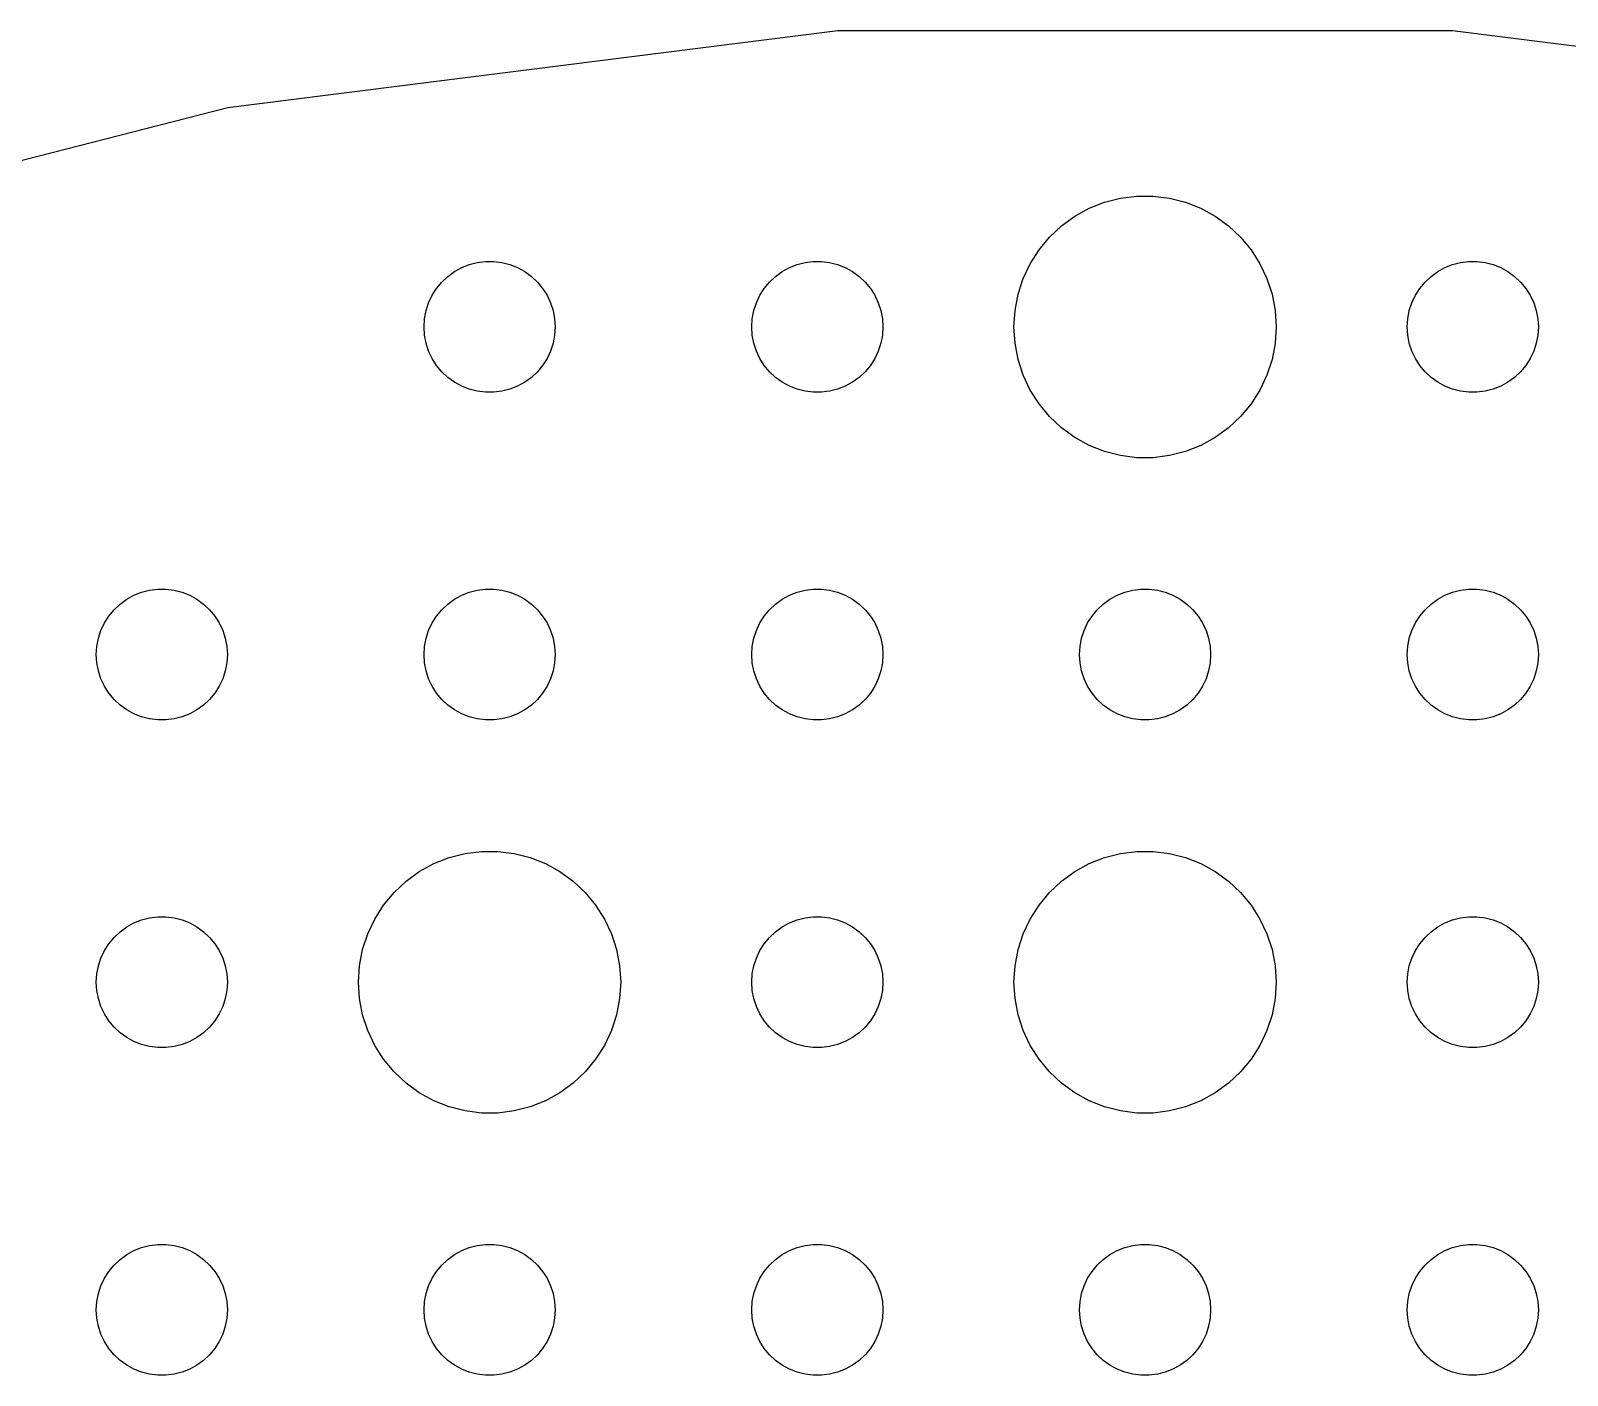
# Model space of a CAD drawing. Header units: metres. Extents: x -112 to 112, y -112 to 112.
# Drawn here: x -25.5 to 9.66, y 81 to 111.78 of the extents above; entities that cross this region are included whole.
import ezdxf

# ---------------------------------------------------------------- set-up
doc = ezdxf.new("R2010")
doc.units = ezdxf.units.M

msp = doc.modelspace()

# ---------------------------------------------------------------- linework, layer by layer
for p, q in [((-7.03253, 111.779), (-20.9867, 110.016)), ((7.03253, 111.779), (-7.03253, 111.779)), ((20.9867, 110.016), (7.03253, 111.779)), ((-20.9867, 110.016), (-34.6099, 106.518)), ((-0.92705, 107.853), (-0.56213, 107.947)), ((-0.56213, 107.947), (-0.18837, 107.994)), ((-0.18837, 107.994), (0.18837, 107.994)), ((0.18837, 107.994), (0.56213, 107.947)), ((0.56213, 107.947), (0.92705, 107.853)), ((-1.60747, 107.533), (-1.27733, 107.714)), ((-1.27733, 107.714), (-0.92705, 107.853)), ((0.92705, 107.853), (1.27733, 107.714)), ((1.27733, 107.714), (1.60747, 107.533)), ((-2.1869, 107.054), (-1.91226, 107.312)), ((-1.91226, 107.312), (-1.60747, 107.533)), ((1.60747, 107.533), (1.91226, 107.312)), ((1.91226, 107.312), (2.1869, 107.054)), ((-2.42705, 106.763), (-2.1869, 107.054)), ((2.1869, 107.054), (2.42705, 106.763)), ((-2.62891, 106.445), (-2.42705, 106.763)), ((2.42705, 106.763), (2.62891, 106.445)), ((-15.9561, 106.156), (-15.8037, 106.266)), ((-15.8037, 106.266), (-15.6387, 106.357)), ((-15.6387, 106.357), (-15.4635, 106.427)), ((-15.4635, 106.427), (-15.2811, 106.473)), ((-15.2811, 106.473), (-15.0942, 106.497)), ((-15.0942, 106.497), (-14.9058, 106.497)), ((-14.9058, 106.497), (-14.7189, 106.473)), ((-14.7189, 106.473), (-14.5365, 106.427)), ((-14.5365, 106.427), (-14.3613, 106.357)), ((-14.3613, 106.357), (-14.1963, 106.266)), ((-14.1963, 106.266), (-14.0439, 106.156)), ((-8.45613, 106.156), (-8.30373, 106.266)), ((-8.30373, 106.266), (-8.13866, 106.357)), ((-8.13866, 106.357), (-7.96352, 106.427)), ((-7.96352, 106.427), (-7.78107, 106.473)), ((-7.78107, 106.473), (-7.59418, 106.497)), ((-7.59418, 106.497), (-7.40581, 106.497)), ((-7.40581, 106.497), (-7.21892, 106.473)), ((-7.21892, 106.473), (-7.03647, 106.427)), ((-7.03647, 106.427), (-6.86133, 106.357)), ((-6.86133, 106.357), (-6.69626, 106.266)), ((-6.69626, 106.266), (-6.54385, 106.156)), ((-2.78932, 106.104), (-2.62891, 106.445)), ((2.62891, 106.445), (2.78932, 106.104)), ((6.54385, 106.156), (6.69626, 106.266)), ((6.69626, 106.266), (6.86133, 106.357)), ((6.86133, 106.357), (7.03647, 106.427)), ((7.03647, 106.427), (7.21892, 106.473)), ((7.21892, 106.473), (7.40581, 106.497)), ((7.40581, 106.497), (7.59418, 106.497)), ((7.59418, 106.497), (7.78107, 106.473)), ((7.78107, 106.473), (7.96352, 106.427)), ((7.96352, 106.427), (8.13866, 106.357)), ((8.13866, 106.357), (8.30373, 106.266)), ((8.30373, 106.266), (8.45613, 106.156)), ((-16.3145, 105.723), (-16.2135, 105.882)), ((-16.2135, 105.882), (-16.0934, 106.027)), ((-16.0934, 106.027), (-15.9561, 106.156)), ((-14.0439, 106.156), (-13.9065, 106.027)), ((-13.9065, 106.027), (-13.7865, 105.882)), ((-13.7865, 105.882), (-13.6855, 105.723)), ((-8.81445, 105.723), (-8.71352, 105.882)), ((-8.71352, 105.882), (-8.59344, 106.027)), ((-8.59344, 106.027), (-8.45613, 106.156)), ((-6.54385, 106.156), (-6.40654, 106.027)), ((-6.40654, 106.027), (-6.28647, 105.882)), ((-6.28647, 105.882), (-6.18553, 105.723)), ((-2.90575, 105.746), (-2.78932, 106.104)), ((2.78932, 106.104), (2.90575, 105.746)), ((6.18553, 105.723), (6.28647, 105.882)), ((6.28647, 105.882), (6.40654, 106.027)), ((6.40654, 106.027), (6.54385, 106.156)), ((8.45613, 106.156), (8.59344, 106.027)), ((8.59344, 106.027), (8.71352, 105.882)), ((8.71352, 105.882), (8.81445, 105.723)), ((-16.4529, 105.373), (-16.3947, 105.552)), ((-16.3947, 105.552), (-16.3145, 105.723)), ((-13.6855, 105.723), (-13.6053, 105.552)), ((-13.6053, 105.552), (-13.5471, 105.373)), ((-8.95287, 105.373), (-8.89465, 105.552)), ((-8.89465, 105.552), (-8.81445, 105.723)), ((-6.18553, 105.723), (-6.10533, 105.552)), ((-6.10533, 105.552), (-6.04712, 105.373)), ((-2.97633, 105.376), (-2.90575, 105.746)), ((2.90575, 105.746), (2.97633, 105.376)), ((6.04712, 105.373), (6.10533, 105.552)), ((6.10533, 105.552), (6.18553, 105.723)), ((8.81445, 105.723), (8.89465, 105.552)), ((8.89465, 105.552), (8.95287, 105.373)), ((-16.5, 105), (-16.4882, 105.188)), ((-16.4882, 105.188), (-16.4529, 105.373)), ((-13.5471, 105.373), (-13.5118, 105.188)), ((-13.5118, 105.188), (-13.5, 105)), ((-9, 105), (-8.98816, 105.188)), ((-8.98816, 105.188), (-8.95287, 105.373)), ((-6.04712, 105.373), (-6.01183, 105.188)), ((-6.01183, 105.188), (-6, 105)), ((-3, 105), (-2.97633, 105.376)), ((2.97633, 105.376), (3, 105)), ((6, 105), (6.01183, 105.188)), ((6.01183, 105.188), (6.04712, 105.373)), ((8.95287, 105.373), (8.98816, 105.188)), ((8.98816, 105.188), (9, 105)), ((-16.4882, 104.812), (-16.5, 105)), ((-16.4529, 104.627), (-16.4882, 104.812)), ((-13.5118, 104.812), (-13.5471, 104.627)), ((-13.5, 105), (-13.5118, 104.812)), ((-8.98816, 104.812), (-9, 105)), ((-8.95287, 104.627), (-8.98816, 104.812)), ((-6.01183, 104.812), (-6.04712, 104.627)), ((-6, 105), (-6.01183, 104.812)), ((-2.97633, 104.624), (-3, 105)), ((3, 105), (2.97633, 104.624)), ((6.01183, 104.812), (6, 105)), ((6.04712, 104.627), (6.01183, 104.812)), ((8.98816, 104.812), (8.95287, 104.627)), ((9, 105), (8.98816, 104.812)), ((-16.3947, 104.448), (-16.4529, 104.627)), ((-16.3145, 104.277), (-16.3947, 104.448)), ((-13.6053, 104.448), (-13.6855, 104.277)), ((-13.5471, 104.627), (-13.6053, 104.448)), ((-8.89465, 104.448), (-8.95287, 104.627)), ((-8.81445, 104.277), (-8.89465, 104.448)), ((-6.10533, 104.448), (-6.18553, 104.277)), ((-6.04712, 104.627), (-6.10533, 104.448)), ((-2.90575, 104.254), (-2.97633, 104.624)), ((2.97633, 104.624), (2.90575, 104.254)), ((6.10533, 104.448), (6.04712, 104.627)), ((6.18553, 104.277), (6.10533, 104.448)), ((8.89465, 104.448), (8.81445, 104.277)), ((8.95287, 104.627), (8.89465, 104.448)), ((-16.2135, 104.118), (-16.3145, 104.277)), ((-16.0934, 103.973), (-16.2135, 104.118)), ((-13.7865, 104.118), (-13.9065, 103.973)), ((-13.6855, 104.277), (-13.7865, 104.118)), ((-8.71352, 104.118), (-8.81445, 104.277)), ((-8.59344, 103.973), (-8.71352, 104.118)), ((-6.28647, 104.118), (-6.40654, 103.973)), ((-6.18553, 104.277), (-6.28647, 104.118)), ((-2.78932, 103.896), (-2.90575, 104.254)), ((2.90575, 104.254), (2.78932, 103.896)), ((6.28647, 104.118), (6.18553, 104.277)), ((6.40654, 103.973), (6.28647, 104.118)), ((8.71352, 104.118), (8.59344, 103.973)), ((8.81445, 104.277), (8.71352, 104.118)), ((-15.9561, 103.844), (-16.0934, 103.973)), ((-15.8037, 103.734), (-15.9561, 103.844)), ((-15.6387, 103.643), (-15.8037, 103.734)), ((-14.1963, 103.734), (-14.3613, 103.643)), ((-14.0439, 103.844), (-14.1963, 103.734)), ((-13.9065, 103.973), (-14.0439, 103.844)), ((-8.45613, 103.844), (-8.59344, 103.973)), ((-8.30373, 103.734), (-8.45613, 103.844)), ((-8.13866, 103.643), (-8.30373, 103.734)), ((-6.69626, 103.734), (-6.86133, 103.643)), ((-6.54385, 103.844), (-6.69626, 103.734)), ((-6.40654, 103.973), (-6.54385, 103.844)), ((-2.62891, 103.555), (-2.78932, 103.896)), ((2.78932, 103.896), (2.62891, 103.555)), ((6.54385, 103.844), (6.40654, 103.973)), ((6.69626, 103.734), (6.54385, 103.844)), ((6.86133, 103.643), (6.69626, 103.734)), ((8.30373, 103.734), (8.13866, 103.643)), ((8.45613, 103.844), (8.30373, 103.734)), ((8.59344, 103.973), (8.45613, 103.844)), ((-15.4635, 103.573), (-15.6387, 103.643)), ((-15.2811, 103.527), (-15.4635, 103.573)), ((-15.0942, 103.503), (-15.2811, 103.527)), ((-14.9058, 103.503), (-15.0942, 103.503)), ((-14.7189, 103.527), (-14.9058, 103.503)), ((-14.5365, 103.573), (-14.7189, 103.527)), ((-14.3613, 103.643), (-14.5365, 103.573)), ((-7.96352, 103.573), (-8.13866, 103.643)), ((-7.78107, 103.527), (-7.96352, 103.573)), ((-7.59418, 103.503), (-7.78107, 103.527)), ((-7.40581, 103.503), (-7.59418, 103.503)), ((-7.21892, 103.527), (-7.40581, 103.503)), ((-7.03647, 103.573), (-7.21892, 103.527)), ((-6.86133, 103.643), (-7.03647, 103.573)), ((-2.42705, 103.237), (-2.62891, 103.555)), ((2.62891, 103.555), (2.42705, 103.237)), ((7.03647, 103.573), (6.86133, 103.643)), ((7.21892, 103.527), (7.03647, 103.573)), ((7.40581, 103.503), (7.21892, 103.527)), ((7.59418, 103.503), (7.40581, 103.503)), ((7.78107, 103.527), (7.59418, 103.503)), ((7.96352, 103.573), (7.78107, 103.527)), ((8.13866, 103.643), (7.96352, 103.573)), ((-2.1869, 102.946), (-2.42705, 103.237)), ((2.42705, 103.237), (2.1869, 102.946)), ((-1.91226, 102.688), (-2.1869, 102.946)), ((-1.60747, 102.467), (-1.91226, 102.688)), ((1.91226, 102.688), (1.60747, 102.467)), ((2.1869, 102.946), (1.91226, 102.688)), ((-1.27733, 102.286), (-1.60747, 102.467)), ((1.60747, 102.467), (1.27733, 102.286)), ((-0.92705, 102.147), (-1.27733, 102.286)), ((-0.56213, 102.053), (-0.92705, 102.147)), ((-0.18837, 102.006), (-0.56213, 102.053)), ((0.18837, 102.006), (-0.18837, 102.006)), ((0.56213, 102.053), (0.18837, 102.006)), ((0.92705, 102.147), (0.56213, 102.053)), ((1.27733, 102.286), (0.92705, 102.147)), ((-23.3037, 98.7665), (-23.1387, 98.8572)), ((-23.1387, 98.8572), (-22.9635, 98.9266)), ((-22.9635, 98.9266), (-22.7811, 98.9734)), ((-22.7811, 98.9734), (-22.5942, 98.997)), ((-22.5942, 98.997), (-22.4058, 98.997)), ((-22.4058, 98.997), (-22.2189, 98.9734)), ((-22.2189, 98.9734), (-22.0365, 98.9266)), ((-22.0365, 98.9266), (-21.8613, 98.8572)), ((-21.8613, 98.8572), (-21.6963, 98.7665)), ((-15.8037, 98.7665), (-15.6387, 98.8572)), ((-15.6387, 98.8572), (-15.4635, 98.9266)), ((-15.4635, 98.9266), (-15.2811, 98.9734)), ((-15.2811, 98.9734), (-15.0942, 98.997)), ((-15.0942, 98.997), (-14.9058, 98.997)), ((-14.9058, 98.997), (-14.7189, 98.9734)), ((-14.7189, 98.9734), (-14.5365, 98.9266)), ((-14.5365, 98.9266), (-14.3613, 98.8572)), ((-14.3613, 98.8572), (-14.1963, 98.7665)), ((-8.30373, 98.7665), (-8.13866, 98.8572)), ((-8.13866, 98.8572), (-7.96352, 98.9266)), ((-7.96352, 98.9266), (-7.78107, 98.9734)), ((-7.78107, 98.9734), (-7.59418, 98.997)), ((-7.59418, 98.997), (-7.40581, 98.997)), ((-7.40581, 98.997), (-7.21892, 98.9734)), ((-7.21892, 98.9734), (-7.03647, 98.9266)), ((-7.03647, 98.9266), (-6.86133, 98.8572)), ((-6.86133, 98.8572), (-6.69626, 98.7665)), ((-0.80373, 98.7665), (-0.63866, 98.8572)), ((-0.63866, 98.8572), (-0.46352, 98.9266)), ((-0.46352, 98.9266), (-0.28107, 98.9734)), ((-0.28107, 98.9734), (-0.09418, 98.997)), ((-0.09418, 98.997), (0.09418, 98.997)), ((0.09418, 98.997), (0.28107, 98.9734)), ((0.28107, 98.9734), (0.46352, 98.9266)), ((0.46352, 98.9266), (0.63866, 98.8572)), ((0.63866, 98.8572), (0.80373, 98.7665)), ((6.69626, 98.7665), (6.86133, 98.8572)), ((6.86133, 98.8572), (7.03647, 98.9266)), ((7.03647, 98.9266), (7.21892, 98.9734)), ((7.21892, 98.9734), (7.40581, 98.997)), ((7.40581, 98.997), (7.59418, 98.997)), ((7.59418, 98.997), (7.78107, 98.9734)), ((7.78107, 98.9734), (7.96352, 98.9266)), ((7.96352, 98.9266), (8.13866, 98.8572)), ((8.13866, 98.8572), (8.30373, 98.7665)), ((-23.7135, 98.3817), (-23.5934, 98.5268)), ((-23.5934, 98.5268), (-23.4561, 98.6558)), ((-23.4561, 98.6558), (-23.3037, 98.7665)), ((-21.6963, 98.7665), (-21.5439, 98.6558)), ((-21.5439, 98.6558), (-21.4065, 98.5268)), ((-21.4065, 98.5268), (-21.2865, 98.3817)), ((-16.2135, 98.3817), (-16.0934, 98.5268)), ((-16.0934, 98.5268), (-15.9561, 98.6558)), ((-15.9561, 98.6558), (-15.8037, 98.7665)), ((-14.1963, 98.7665), (-14.0439, 98.6558)), ((-14.0439, 98.6558), (-13.9065, 98.5268)), ((-13.9065, 98.5268), (-13.7865, 98.3817)), ((-8.71352, 98.3817), (-8.59344, 98.5268)), ((-8.59344, 98.5268), (-8.45613, 98.6558)), ((-8.45613, 98.6558), (-8.30373, 98.7665)), ((-6.69626, 98.7665), (-6.54385, 98.6558)), ((-6.54385, 98.6558), (-6.40654, 98.5268)), ((-6.40654, 98.5268), (-6.28647, 98.3817)), ((-1.21352, 98.3817), (-1.09344, 98.5268)), ((-1.09344, 98.5268), (-0.95613, 98.6558)), ((-0.95613, 98.6558), (-0.80373, 98.7665)), ((0.80373, 98.7665), (0.95613, 98.6558)), ((0.95613, 98.6558), (1.09344, 98.5268)), ((1.09344, 98.5268), (1.21352, 98.3817)), ((6.28647, 98.3817), (6.40654, 98.5268)), ((6.40654, 98.5268), (6.54385, 98.6558)), ((6.54385, 98.6558), (6.69626, 98.7665)), ((8.30373, 98.7665), (8.45613, 98.6558)), ((8.45613, 98.6558), (8.59344, 98.5268)), ((8.59344, 98.5268), (8.71352, 98.3817)), ((-23.8947, 98.0522), (-23.8145, 98.2226)), ((-23.8145, 98.2226), (-23.7135, 98.3817)), ((-21.2865, 98.3817), (-21.1855, 98.2226)), ((-21.1855, 98.2226), (-21.1053, 98.0522)), ((-16.3947, 98.0522), (-16.3145, 98.2226)), ((-16.3145, 98.2226), (-16.2135, 98.3817)), ((-13.7865, 98.3817), (-13.6855, 98.2226)), ((-13.6855, 98.2226), (-13.6053, 98.0522)), ((-8.89465, 98.0522), (-8.81445, 98.2226)), ((-8.81445, 98.2226), (-8.71352, 98.3817)), ((-6.28647, 98.3817), (-6.18553, 98.2226)), ((-6.18553, 98.2226), (-6.10533, 98.0522)), ((-1.39465, 98.0522), (-1.31445, 98.2226)), ((-1.31445, 98.2226), (-1.21352, 98.3817)), ((1.21352, 98.3817), (1.31445, 98.2226)), ((1.31445, 98.2226), (1.39465, 98.0522)), ((6.10533, 98.0522), (6.18553, 98.2226)), ((6.18553, 98.2226), (6.28647, 98.3817)), ((8.71352, 98.3817), (8.81445, 98.2226)), ((8.81445, 98.2226), (8.89465, 98.0522)), ((-23.9882, 97.688), (-23.9529, 97.873)), ((-23.9529, 97.873), (-23.8947, 98.0522)), ((-21.1053, 98.0522), (-21.0471, 97.873)), ((-21.0471, 97.873), (-21.0118, 97.688)), ((-16.4882, 97.688), (-16.4529, 97.873)), ((-16.4529, 97.873), (-16.3947, 98.0522)), ((-13.6053, 98.0522), (-13.5471, 97.873)), ((-13.5471, 97.873), (-13.5118, 97.688)), ((-8.98816, 97.688), (-8.95287, 97.873)), ((-8.95287, 97.873), (-8.89465, 98.0522)), ((-6.10533, 98.0522), (-6.04712, 97.873)), ((-6.04712, 97.873), (-6.01183, 97.688)), ((-1.48816, 97.688), (-1.45287, 97.873)), ((-1.45287, 97.873), (-1.39465, 98.0522)), ((1.39465, 98.0522), (1.45287, 97.873)), ((1.45287, 97.873), (1.48816, 97.688)), ((6.01183, 97.688), (6.04712, 97.873)), ((6.04712, 97.873), (6.10533, 98.0522)), ((8.89465, 98.0522), (8.95287, 97.873)), ((8.95287, 97.873), (8.98816, 97.688)), ((-24, 97.5), (-23.9882, 97.688)), ((-23.9882, 97.312), (-24, 97.5)), ((-21.0118, 97.688), (-21, 97.5)), ((-21, 97.5), (-21.0118, 97.312)), ((-16.5, 97.5), (-16.4882, 97.688)), ((-16.4882, 97.312), (-16.5, 97.5)), ((-13.5118, 97.688), (-13.5, 97.5)), ((-13.5, 97.5), (-13.5118, 97.312)), ((-9, 97.5), (-8.98816, 97.688)), ((-8.98816, 97.312), (-9, 97.5)), ((-6.01183, 97.688), (-6, 97.5)), ((-6, 97.5), (-6.01183, 97.312)), ((-1.5, 97.5), (-1.48816, 97.688)), ((-1.48816, 97.312), (-1.5, 97.5)), ((1.48816, 97.688), (1.5, 97.5)), ((1.5, 97.5), (1.48816, 97.312)), ((6, 97.5), (6.01183, 97.688)), ((6.01183, 97.312), (6, 97.5)), ((8.98816, 97.688), (9, 97.5)), ((9, 97.5), (8.98816, 97.312)), ((-23.9529, 97.127), (-23.9882, 97.312)), ((-23.8947, 96.9478), (-23.9529, 97.127)), ((-21.0471, 97.127), (-21.1053, 96.9478)), ((-21.0118, 97.312), (-21.0471, 97.127)), ((-16.4529, 97.127), (-16.4882, 97.312)), ((-16.3947, 96.9478), (-16.4529, 97.127)), ((-13.5471, 97.127), (-13.6053, 96.9478)), ((-13.5118, 97.312), (-13.5471, 97.127)), ((-8.95287, 97.127), (-8.98816, 97.312)), ((-8.89465, 96.9478), (-8.95287, 97.127)), ((-6.04712, 97.127), (-6.10533, 96.9478)), ((-6.01183, 97.312), (-6.04712, 97.127)), ((-1.45287, 97.127), (-1.48816, 97.312)), ((-1.39465, 96.9478), (-1.45287, 97.127)), ((1.45287, 97.127), (1.39465, 96.9478)), ((1.48816, 97.312), (1.45287, 97.127)), ((6.04712, 97.127), (6.01183, 97.312)), ((6.10533, 96.9478), (6.04712, 97.127)), ((8.95287, 97.127), (8.89465, 96.9478)), ((8.98816, 97.312), (8.95287, 97.127)), ((-23.8145, 96.7774), (-23.8947, 96.9478)), ((-23.7135, 96.6183), (-23.8145, 96.7774)), ((-21.1855, 96.7774), (-21.2865, 96.6183)), ((-21.1053, 96.9478), (-21.1855, 96.7774)), ((-16.3145, 96.7774), (-16.3947, 96.9478)), ((-16.2135, 96.6183), (-16.3145, 96.7774)), ((-13.6855, 96.7774), (-13.7865, 96.6183)), ((-13.6053, 96.9478), (-13.6855, 96.7774)), ((-8.81445, 96.7774), (-8.89465, 96.9478)), ((-8.71352, 96.6183), (-8.81445, 96.7774)), ((-6.18553, 96.7774), (-6.28647, 96.6183)), ((-6.10533, 96.9478), (-6.18553, 96.7774)), ((-1.31445, 96.7774), (-1.39465, 96.9478)), ((-1.21352, 96.6183), (-1.31445, 96.7774)), ((1.31445, 96.7774), (1.21352, 96.6183)), ((1.39465, 96.9478), (1.31445, 96.7774)), ((6.18553, 96.7774), (6.10533, 96.9478)), ((6.28647, 96.6183), (6.18553, 96.7774)), ((8.81445, 96.7774), (8.71352, 96.6183)), ((8.89465, 96.9478), (8.81445, 96.7774)), ((-23.5934, 96.4732), (-23.7135, 96.6183)), ((-23.4561, 96.3442), (-23.5934, 96.4732)), ((-23.3037, 96.2335), (-23.4561, 96.3442)), ((-21.5439, 96.3442), (-21.6963, 96.2335)), ((-21.4065, 96.4732), (-21.5439, 96.3442)), ((-21.2865, 96.6183), (-21.4065, 96.4732)), ((-16.0934, 96.4732), (-16.2135, 96.6183)), ((-15.9561, 96.3442), (-16.0934, 96.4732)), ((-15.8037, 96.2335), (-15.9561, 96.3442)), ((-14.0439, 96.3442), (-14.1963, 96.2335)), ((-13.9065, 96.4732), (-14.0439, 96.3442)), ((-13.7865, 96.6183), (-13.9065, 96.4732)), ((-8.59344, 96.4732), (-8.71352, 96.6183)), ((-8.45613, 96.3442), (-8.59344, 96.4732)), ((-8.30373, 96.2335), (-8.45613, 96.3442)), ((-6.54385, 96.3442), (-6.69626, 96.2335)), ((-6.40654, 96.4732), (-6.54385, 96.3442)), ((-6.28647, 96.6183), (-6.40654, 96.4732)), ((-1.09344, 96.4732), (-1.21352, 96.6183)), ((-0.95613, 96.3442), (-1.09344, 96.4732)), ((-0.80373, 96.2335), (-0.95613, 96.3442)), ((0.95613, 96.3442), (0.80373, 96.2335)), ((1.09344, 96.4732), (0.95613, 96.3442)), ((1.21352, 96.6183), (1.09344, 96.4732)), ((6.40654, 96.4732), (6.28647, 96.6183)), ((6.54385, 96.3442), (6.40654, 96.4732)), ((6.69626, 96.2335), (6.54385, 96.3442)), ((8.45613, 96.3442), (8.30373, 96.2335)), ((8.59344, 96.4732), (8.45613, 96.3442)), ((8.71352, 96.6183), (8.59344, 96.4732)), ((-23.1387, 96.1428), (-23.3037, 96.2335)), ((-22.9635, 96.0734), (-23.1387, 96.1428)), ((-22.7811, 96.0266), (-22.9635, 96.0734)), ((-22.5942, 96.003), (-22.7811, 96.0266)), ((-22.4058, 96.003), (-22.5942, 96.003)), ((-22.2189, 96.0266), (-22.4058, 96.003)), ((-22.0365, 96.0734), (-22.2189, 96.0266)), ((-21.8613, 96.1428), (-22.0365, 96.0734)), ((-21.6963, 96.2335), (-21.8613, 96.1428)), ((-15.6387, 96.1428), (-15.8037, 96.2335)), ((-15.4635, 96.0734), (-15.6387, 96.1428)), ((-15.2811, 96.0266), (-15.4635, 96.0734)), ((-15.0942, 96.003), (-15.2811, 96.0266)), ((-14.9058, 96.003), (-15.0942, 96.003)), ((-14.7189, 96.0266), (-14.9058, 96.003)), ((-14.5365, 96.0734), (-14.7189, 96.0266)), ((-14.3613, 96.1428), (-14.5365, 96.0734)), ((-14.1963, 96.2335), (-14.3613, 96.1428)), ((-8.13866, 96.1428), (-8.30373, 96.2335)), ((-7.96352, 96.0734), (-8.13866, 96.1428)), ((-7.78107, 96.0266), (-7.96352, 96.0734)), ((-7.59418, 96.003), (-7.78107, 96.0266)), ((-7.40581, 96.003), (-7.59418, 96.003)), ((-7.21892, 96.0266), (-7.40581, 96.003)), ((-7.03647, 96.0734), (-7.21892, 96.0266)), ((-6.86133, 96.1428), (-7.03647, 96.0734)), ((-6.69626, 96.2335), (-6.86133, 96.1428)), ((-0.63866, 96.1428), (-0.80373, 96.2335)), ((-0.46352, 96.0734), (-0.63866, 96.1428)), ((-0.28107, 96.0266), (-0.46352, 96.0734)), ((-0.09418, 96.003), (-0.28107, 96.0266)), ((0.09418, 96.003), (-0.09418, 96.003)), ((0.28107, 96.0266), (0.09418, 96.003)), ((0.46352, 96.0734), (0.28107, 96.0266)), ((0.63866, 96.1428), (0.46352, 96.0734)), ((0.80373, 96.2335), (0.63866, 96.1428)), ((6.86133, 96.1428), (6.69626, 96.2335)), ((7.03647, 96.0734), (6.86133, 96.1428)), ((7.21892, 96.0266), (7.03647, 96.0734)), ((7.40581, 96.003), (7.21892, 96.0266)), ((7.59418, 96.003), (7.40581, 96.003)), ((7.78107, 96.0266), (7.59418, 96.003)), ((7.96352, 96.0734), (7.78107, 96.0266)), ((8.13866, 96.1428), (7.96352, 96.0734)), ((8.30373, 96.2335), (8.13866, 96.1428)), ((-16.2773, 92.7145), (-15.927, 92.8532)), ((-15.927, 92.8532), (-15.5621, 92.9469)), ((-15.5621, 92.9469), (-15.1884, 92.9941)), ((-15.1884, 92.9941), (-14.8116, 92.9941)), ((-14.8116, 92.9941), (-14.4379, 92.9469)), ((-14.4379, 92.9469), (-14.0729, 92.8532)), ((-14.0729, 92.8532), (-13.7227, 92.7145)), ((-1.27733, 92.7145), (-0.92705, 92.8532)), ((-0.92705, 92.8532), (-0.56213, 92.9469)), ((-0.56213, 92.9469), (-0.18837, 92.9941)), ((-0.18837, 92.9941), (0.18837, 92.9941)), ((0.18837, 92.9941), (0.56213, 92.9469)), ((0.56213, 92.9469), (0.92705, 92.8532)), ((0.92705, 92.8532), (1.27733, 92.7145)), ((-16.9123, 92.3115), (-16.6075, 92.533)), ((-16.6075, 92.533), (-16.2773, 92.7145)), ((-13.7227, 92.7145), (-13.3925, 92.533)), ((-13.3925, 92.533), (-13.0877, 92.3115)), ((-1.91226, 92.3115), (-1.60747, 92.533)), ((-1.60747, 92.533), (-1.27733, 92.7145)), ((1.27733, 92.7145), (1.60747, 92.533)), ((1.60747, 92.533), (1.91226, 92.3115)), ((-17.1869, 92.0536), (-16.9123, 92.3115)), ((-13.0877, 92.3115), (-12.8131, 92.0536)), ((-2.1869, 92.0536), (-1.91226, 92.3115)), ((1.91226, 92.3115), (2.1869, 92.0536)), ((-17.427, 91.7634), (-17.1869, 92.0536)), ((-12.8131, 92.0536), (-12.5729, 91.7634)), ((-2.42705, 91.7634), (-2.1869, 92.0536)), ((2.1869, 92.0536), (2.42705, 91.7634)), ((-23.1387, 91.3572), (-22.9635, 91.4266)), ((-22.9635, 91.4266), (-22.7811, 91.4734)), ((-22.7811, 91.4734), (-22.5942, 91.497)), ((-22.5942, 91.497), (-22.4058, 91.497)), ((-22.4058, 91.497), (-22.2189, 91.4734)), ((-22.2189, 91.4734), (-22.0365, 91.4266)), ((-22.0365, 91.4266), (-21.8613, 91.3572)), ((-17.7893, 91.1044), (-17.6289, 91.4453)), ((-17.6289, 91.4453), (-17.427, 91.7634)), ((-12.5729, 91.7634), (-12.3711, 91.4453)), ((-12.3711, 91.4453), (-12.2107, 91.1044)), ((-8.13866, 91.3572), (-7.96352, 91.4266)), ((-7.96352, 91.4266), (-7.78107, 91.4734)), ((-7.78107, 91.4734), (-7.59418, 91.497)), ((-7.59418, 91.497), (-7.40581, 91.497)), ((-7.40581, 91.497), (-7.21892, 91.4734)), ((-7.21892, 91.4734), (-7.03647, 91.4266)), ((-7.03647, 91.4266), (-6.86133, 91.3572)), ((-2.78932, 91.1044), (-2.62891, 91.4453)), ((-2.62891, 91.4453), (-2.42705, 91.7634)), ((2.42705, 91.7634), (2.62891, 91.4453)), ((2.62891, 91.4453), (2.78932, 91.1044)), ((6.86133, 91.3572), (7.03647, 91.4266)), ((7.03647, 91.4266), (7.21892, 91.4734)), ((7.21892, 91.4734), (7.40581, 91.497)), ((7.40581, 91.497), (7.59418, 91.497)), ((7.59418, 91.497), (7.78107, 91.4734)), ((7.78107, 91.4734), (7.96352, 91.4266)), ((7.96352, 91.4266), (8.13866, 91.3572)), ((-23.5934, 91.0268), (-23.4561, 91.1558)), ((-23.4561, 91.1558), (-23.3037, 91.2665)), ((-23.3037, 91.2665), (-23.1387, 91.3572)), ((-21.8613, 91.3572), (-21.6963, 91.2665)), ((-21.6963, 91.2665), (-21.5439, 91.1558)), ((-21.5439, 91.1558), (-21.4065, 91.0268)), ((-17.9057, 90.7461), (-17.7893, 91.1044)), ((-12.2107, 91.1044), (-12.0942, 90.7461)), ((-8.59344, 91.0268), (-8.45613, 91.1558)), ((-8.45613, 91.1558), (-8.30373, 91.2665)), ((-8.30373, 91.2665), (-8.13866, 91.3572)), ((-6.86133, 91.3572), (-6.69626, 91.2665)), ((-6.69626, 91.2665), (-6.54385, 91.1558)), ((-6.54385, 91.1558), (-6.40654, 91.0268)), ((-2.90575, 90.7461), (-2.78932, 91.1044)), ((2.78932, 91.1044), (2.90575, 90.7461)), ((6.40654, 91.0268), (6.54385, 91.1558)), ((6.54385, 91.1558), (6.69626, 91.2665)), ((6.69626, 91.2665), (6.86133, 91.3572)), ((8.13866, 91.3572), (8.30373, 91.2665)), ((8.30373, 91.2665), (8.45613, 91.1558)), ((8.45613, 91.1558), (8.59344, 91.0268)), ((-23.8947, 90.5522), (-23.8145, 90.7226)), ((-23.8145, 90.7226), (-23.7135, 90.8817)), ((-23.7135, 90.8817), (-23.5934, 91.0268)), ((-21.4065, 91.0268), (-21.2865, 90.8817)), ((-21.2865, 90.8817), (-21.1855, 90.7226)), ((-21.1855, 90.7226), (-21.1053, 90.5522)), ((-17.9763, 90.376), (-17.9057, 90.7461)), ((-12.0942, 90.7461), (-12.0237, 90.376)), ((-8.89465, 90.5522), (-8.81445, 90.7226)), ((-8.81445, 90.7226), (-8.71352, 90.8817)), ((-8.71352, 90.8817), (-8.59344, 91.0268)), ((-6.40654, 91.0268), (-6.28647, 90.8817)), ((-6.28647, 90.8817), (-6.18553, 90.7226)), ((-6.18553, 90.7226), (-6.10533, 90.5522)), ((-2.97633, 90.376), (-2.90575, 90.7461)), ((2.90575, 90.7461), (2.97633, 90.376)), ((6.10533, 90.5522), (6.18553, 90.7226)), ((6.18553, 90.7226), (6.28647, 90.8817)), ((6.28647, 90.8817), (6.40654, 91.0268)), ((8.59344, 91.0268), (8.71352, 90.8817)), ((8.71352, 90.8817), (8.81445, 90.7226)), ((8.81445, 90.7226), (8.89465, 90.5522)), ((-23.9882, 90.188), (-23.9529, 90.373)), ((-23.9529, 90.373), (-23.8947, 90.5522)), ((-21.1053, 90.5522), (-21.0471, 90.373)), ((-21.0471, 90.373), (-21.0118, 90.188)), ((-18, 90), (-17.9763, 90.376)), ((-12.0237, 90.376), (-12, 90)), ((-8.98816, 90.188), (-8.95287, 90.373)), ((-8.95287, 90.373), (-8.89465, 90.5522)), ((-6.10533, 90.5522), (-6.04712, 90.373)), ((-6.04712, 90.373), (-6.01183, 90.188)), ((-3, 90), (-2.97633, 90.376)), ((2.97633, 90.376), (3, 90)), ((6.01183, 90.188), (6.04712, 90.373)), ((6.04712, 90.373), (6.10533, 90.5522)), ((8.89465, 90.5522), (8.95287, 90.373)), ((8.95287, 90.373), (8.98816, 90.188)), ((-24, 90), (-23.9882, 90.188)), ((-21.0118, 90.188), (-21, 90)), ((-9, 90), (-8.98816, 90.188)), ((-6.01183, 90.188), (-6, 90)), ((6, 90), (6.01183, 90.188)), ((8.98816, 90.188), (9, 90)), ((-23.9882, 89.812), (-24, 90)), ((-23.9529, 89.627), (-23.9882, 89.812)), ((-21.0118, 89.812), (-21.0471, 89.627)), ((-21, 90), (-21.0118, 89.812)), ((-17.9763, 89.624), (-18, 90)), ((-12, 90), (-12.0237, 89.624)), ((-8.98816, 89.812), (-9, 90)), ((-8.95287, 89.627), (-8.98816, 89.812)), ((-6.01183, 89.812), (-6.04712, 89.627)), ((-6, 90), (-6.01183, 89.812)), ((-2.97633, 89.624), (-3, 90)), ((3, 90), (2.97633, 89.624)), ((6.01183, 89.812), (6, 90)), ((6.04712, 89.627), (6.01183, 89.812)), ((8.98816, 89.812), (8.95287, 89.627)), ((9, 90), (8.98816, 89.812)), ((-23.8947, 89.4478), (-23.9529, 89.627)), ((-23.8145, 89.2774), (-23.8947, 89.4478)), ((-21.1053, 89.4478), (-21.1855, 89.2774)), ((-21.0471, 89.627), (-21.1053, 89.4478)), ((-17.9057, 89.2539), (-17.9763, 89.624)), ((-12.0237, 89.624), (-12.0942, 89.2539)), ((-8.89465, 89.4478), (-8.95287, 89.627)), ((-8.81445, 89.2774), (-8.89465, 89.4478)), ((-6.10533, 89.4478), (-6.18553, 89.2774)), ((-6.04712, 89.627), (-6.10533, 89.4478)), ((-2.90575, 89.2539), (-2.97633, 89.624)), ((2.97633, 89.624), (2.90575, 89.2539)), ((6.10533, 89.4478), (6.04712, 89.627)), ((6.18553, 89.2774), (6.10533, 89.4478)), ((8.89465, 89.4478), (8.81445, 89.2774)), ((8.95287, 89.627), (8.89465, 89.4478)), ((-23.7135, 89.1183), (-23.8145, 89.2774)), ((-23.5934, 88.9732), (-23.7135, 89.1183)), ((-23.4561, 88.8442), (-23.5934, 88.9732)), ((-21.4065, 88.9732), (-21.5439, 88.8442)), ((-21.2865, 89.1183), (-21.4065, 88.9732)), ((-21.1855, 89.2774), (-21.2865, 89.1183)), ((-17.7893, 88.8956), (-17.9057, 89.2539)), ((-12.0942, 89.2539), (-12.2107, 88.8956)), ((-8.71352, 89.1183), (-8.81445, 89.2774)), ((-8.59344, 88.9732), (-8.71352, 89.1183)), ((-8.45613, 88.8442), (-8.59344, 88.9732)), ((-6.40654, 88.9732), (-6.54385, 88.8442)), ((-6.28647, 89.1183), (-6.40654, 88.9732)), ((-6.18553, 89.2774), (-6.28647, 89.1183)), ((-2.78932, 88.8956), (-2.90575, 89.2539)), ((2.90575, 89.2539), (2.78932, 88.8956)), ((6.28647, 89.1183), (6.18553, 89.2774)), ((6.40654, 88.9732), (6.28647, 89.1183)), ((6.54385, 88.8442), (6.40654, 88.9732)), ((8.59344, 88.9732), (8.45613, 88.8442)), ((8.71352, 89.1183), (8.59344, 88.9732)), ((8.81445, 89.2774), (8.71352, 89.1183)), ((-23.3037, 88.7335), (-23.4561, 88.8442)), ((-23.1387, 88.6428), (-23.3037, 88.7335)), ((-22.9635, 88.5734), (-23.1387, 88.6428)), ((-21.8613, 88.6428), (-22.0365, 88.5734)), ((-21.6963, 88.7335), (-21.8613, 88.6428)), ((-21.5439, 88.8442), (-21.6963, 88.7335)), ((-17.6289, 88.5547), (-17.7893, 88.8956)), ((-12.2107, 88.8956), (-12.3711, 88.5547)), ((-8.30373, 88.7335), (-8.45613, 88.8442)), ((-8.13866, 88.6428), (-8.30373, 88.7335)), ((-7.96352, 88.5734), (-8.13866, 88.6428)), ((-6.86133, 88.6428), (-7.03647, 88.5734)), ((-6.69626, 88.7335), (-6.86133, 88.6428)), ((-6.54385, 88.8442), (-6.69626, 88.7335)), ((-2.62891, 88.5547), (-2.78932, 88.8956)), ((2.78932, 88.8956), (2.62891, 88.5547)), ((6.69626, 88.7335), (6.54385, 88.8442)), ((6.86133, 88.6428), (6.69626, 88.7335)), ((7.03647, 88.5734), (6.86133, 88.6428)), ((8.13866, 88.6428), (7.96352, 88.5734)), ((8.30373, 88.7335), (8.13866, 88.6428)), ((8.45613, 88.8442), (8.30373, 88.7335)), ((-22.7811, 88.5266), (-22.9635, 88.5734)), ((-22.5942, 88.503), (-22.7811, 88.5266)), ((-22.4058, 88.503), (-22.5942, 88.503)), ((-22.2189, 88.5266), (-22.4058, 88.503)), ((-22.0365, 88.5734), (-22.2189, 88.5266)), ((-17.427, 88.2366), (-17.6289, 88.5547)), ((-12.3711, 88.5547), (-12.5729, 88.2366)), ((-7.78107, 88.5266), (-7.96352, 88.5734)), ((-7.59418, 88.503), (-7.78107, 88.5266)), ((-7.40581, 88.503), (-7.59418, 88.503)), ((-7.21892, 88.5266), (-7.40581, 88.503)), ((-7.03647, 88.5734), (-7.21892, 88.5266)), ((-2.42705, 88.2366), (-2.62891, 88.5547)), ((2.62891, 88.5547), (2.42705, 88.2366)), ((7.21892, 88.5266), (7.03647, 88.5734)), ((7.40581, 88.503), (7.21892, 88.5266)), ((7.59418, 88.503), (7.40581, 88.503)), ((7.78107, 88.5266), (7.59418, 88.503)), ((7.96352, 88.5734), (7.78107, 88.5266)), ((-17.1869, 87.9464), (-17.427, 88.2366)), ((-16.9123, 87.6885), (-17.1869, 87.9464)), ((-12.8131, 87.9464), (-13.0877, 87.6885)), ((-12.5729, 88.2366), (-12.8131, 87.9464)), ((-2.1869, 87.9464), (-2.42705, 88.2366)), ((-1.91226, 87.6885), (-2.1869, 87.9464)), ((2.1869, 87.9464), (1.91226, 87.6885)), ((2.42705, 88.2366), (2.1869, 87.9464)), ((-16.6075, 87.467), (-16.9123, 87.6885)), ((-13.0877, 87.6885), (-13.3925, 87.467)), ((-1.60747, 87.467), (-1.91226, 87.6885)), ((1.91226, 87.6885), (1.60747, 87.467)), ((-16.2773, 87.2855), (-16.6075, 87.467)), ((-15.927, 87.1468), (-16.2773, 87.2855)), ((-13.7227, 87.2855), (-14.0729, 87.1468)), ((-13.3925, 87.467), (-13.7227, 87.2855)), ((-1.27733, 87.2855), (-1.60747, 87.467)), ((-0.92705, 87.1468), (-1.27733, 87.2855)), ((1.27733, 87.2855), (0.92705, 87.1468)), ((1.60747, 87.467), (1.27733, 87.2855)), ((-15.5621, 87.0531), (-15.927, 87.1468)), ((-15.1884, 87.0059), (-15.5621, 87.0531)), ((-14.8116, 87.0059), (-15.1884, 87.0059)), ((-14.4379, 87.0531), (-14.8116, 87.0059)), ((-14.0729, 87.1468), (-14.4379, 87.0531)), ((-0.56213, 87.0531), (-0.92705, 87.1468)), ((-0.18837, 87.0059), (-0.56213, 87.0531)), ((0.18837, 87.0059), (-0.18837, 87.0059)), ((0.56213, 87.0531), (0.18837, 87.0059)), ((0.92705, 87.1468), (0.56213, 87.0531)), ((-23.4561, 83.6558), (-23.3037, 83.7665)), ((-23.3037, 83.7665), (-23.1387, 83.8572)), ((-23.1387, 83.8572), (-22.9635, 83.9266)), ((-22.9635, 83.9266), (-22.7811, 83.9734)), ((-22.7811, 83.9734), (-22.5942, 83.997)), ((-22.5942, 83.997), (-22.4058, 83.997)), ((-22.4058, 83.997), (-22.2189, 83.9734)), ((-22.2189, 83.9734), (-22.0365, 83.9266)), ((-22.0365, 83.9266), (-21.8613, 83.8572)), ((-21.8613, 83.8572), (-21.6963, 83.7665)), ((-21.6963, 83.7665), (-21.5439, 83.6558)), ((-15.9561, 83.6558), (-15.8037, 83.7665)), ((-15.8037, 83.7665), (-15.6387, 83.8572)), ((-15.6387, 83.8572), (-15.4635, 83.9266)), ((-15.4635, 83.9266), (-15.2811, 83.9734)), ((-15.2811, 83.9734), (-15.0942, 83.997)), ((-15.0942, 83.997), (-14.9058, 83.997)), ((-14.9058, 83.997), (-14.7189, 83.9734)), ((-14.7189, 83.9734), (-14.5365, 83.9266)), ((-14.5365, 83.9266), (-14.3613, 83.8572)), ((-14.3613, 83.8572), (-14.1963, 83.7665)), ((-14.1963, 83.7665), (-14.0439, 83.6558)), ((-8.45613, 83.6558), (-8.30373, 83.7665)), ((-8.30373, 83.7665), (-8.13866, 83.8572)), ((-8.13866, 83.8572), (-7.96352, 83.9266)), ((-7.96352, 83.9266), (-7.78107, 83.9734)), ((-7.78107, 83.9734), (-7.59418, 83.997)), ((-7.59418, 83.997), (-7.40581, 83.997)), ((-7.40581, 83.997), (-7.21892, 83.9734)), ((-7.21892, 83.9734), (-7.03647, 83.9266)), ((-7.03647, 83.9266), (-6.86133, 83.8572)), ((-6.86133, 83.8572), (-6.69626, 83.7665)), ((-6.69626, 83.7665), (-6.54385, 83.6558)), ((-0.95613, 83.6558), (-0.80373, 83.7665)), ((-0.80373, 83.7665), (-0.63866, 83.8572)), ((-0.63866, 83.8572), (-0.46352, 83.9266)), ((-0.46352, 83.9266), (-0.28107, 83.9734)), ((-0.28107, 83.9734), (-0.09418, 83.997)), ((-0.09418, 83.997), (0.09418, 83.997)), ((0.09418, 83.997), (0.28107, 83.9734)), ((0.28107, 83.9734), (0.46352, 83.9266)), ((0.46352, 83.9266), (0.63866, 83.8572)), ((0.63866, 83.8572), (0.80373, 83.7665)), ((0.80373, 83.7665), (0.95613, 83.6558)), ((6.54385, 83.6558), (6.69626, 83.7665)), ((6.69626, 83.7665), (6.86133, 83.8572)), ((6.86133, 83.8572), (7.03647, 83.9266)), ((7.03647, 83.9266), (7.21892, 83.9734)), ((7.21892, 83.9734), (7.40581, 83.997)), ((7.40581, 83.997), (7.59418, 83.997)), ((7.59418, 83.997), (7.78107, 83.9734)), ((7.78107, 83.9734), (7.96352, 83.9266)), ((7.96352, 83.9266), (8.13866, 83.8572)), ((8.13866, 83.8572), (8.30373, 83.7665)), ((8.30373, 83.7665), (8.45613, 83.6558)), ((-23.8145, 83.2226), (-23.7135, 83.3817)), ((-23.7135, 83.3817), (-23.5934, 83.5268)), ((-23.5934, 83.5268), (-23.4561, 83.6558)), ((-21.5439, 83.6558), (-21.4065, 83.5268)), ((-21.4065, 83.5268), (-21.2865, 83.3817)), ((-21.2865, 83.3817), (-21.1855, 83.2226)), ((-16.3145, 83.2226), (-16.2135, 83.3817)), ((-16.2135, 83.3817), (-16.0934, 83.5268)), ((-16.0934, 83.5268), (-15.9561, 83.6558)), ((-14.0439, 83.6558), (-13.9065, 83.5268)), ((-13.9065, 83.5268), (-13.7865, 83.3817)), ((-13.7865, 83.3817), (-13.6855, 83.2226)), ((-8.81445, 83.2226), (-8.71352, 83.3817)), ((-8.71352, 83.3817), (-8.59344, 83.5268)), ((-8.59344, 83.5268), (-8.45613, 83.6558)), ((-6.54385, 83.6558), (-6.40654, 83.5268)), ((-6.40654, 83.5268), (-6.28647, 83.3817)), ((-6.28647, 83.3817), (-6.18553, 83.2226)), ((-1.31445, 83.2226), (-1.21352, 83.3817)), ((-1.21352, 83.3817), (-1.09344, 83.5268)), ((-1.09344, 83.5268), (-0.95613, 83.6558)), ((0.95613, 83.6558), (1.09344, 83.5268)), ((1.09344, 83.5268), (1.21352, 83.3817)), ((1.21352, 83.3817), (1.31445, 83.2226)), ((6.18553, 83.2226), (6.28647, 83.3817)), ((6.28647, 83.3817), (6.40654, 83.5268)), ((6.40654, 83.5268), (6.54385, 83.6558)), ((8.45613, 83.6558), (8.59344, 83.5268)), ((8.59344, 83.5268), (8.71352, 83.3817)), ((8.71352, 83.3817), (8.81445, 83.2226)), ((-23.9529, 82.873), (-23.8947, 83.0522)), ((-23.8947, 83.0522), (-23.8145, 83.2226)), ((-21.1855, 83.2226), (-21.1053, 83.0522)), ((-21.1053, 83.0522), (-21.0471, 82.873)), ((-16.4529, 82.873), (-16.3947, 83.0522)), ((-16.3947, 83.0522), (-16.3145, 83.2226)), ((-13.6855, 83.2226), (-13.6053, 83.0522)), ((-13.6053, 83.0522), (-13.5471, 82.873)), ((-8.95287, 82.873), (-8.89465, 83.0522)), ((-8.89465, 83.0522), (-8.81445, 83.2226)), ((-6.18553, 83.2226), (-6.10533, 83.0522)), ((-6.10533, 83.0522), (-6.04712, 82.873)), ((-1.45287, 82.873), (-1.39465, 83.0522)), ((-1.39465, 83.0522), (-1.31445, 83.2226)), ((1.31445, 83.2226), (1.39465, 83.0522)), ((1.39465, 83.0522), (1.45287, 82.873)), ((6.04712, 82.873), (6.10533, 83.0522)), ((6.10533, 83.0522), (6.18553, 83.2226)), ((8.81445, 83.2226), (8.89465, 83.0522)), ((8.89465, 83.0522), (8.95287, 82.873)), ((-24, 82.5), (-23.9882, 82.688)), ((-23.9882, 82.688), (-23.9529, 82.873)), ((-21.0471, 82.873), (-21.0118, 82.688)), ((-21.0118, 82.688), (-21, 82.5)), ((-16.5, 82.5), (-16.4882, 82.688)), ((-16.4882, 82.688), (-16.4529, 82.873)), ((-13.5471, 82.873), (-13.5118, 82.688)), ((-13.5118, 82.688), (-13.5, 82.5)), ((-9, 82.5), (-8.98816, 82.688)), ((-8.98816, 82.688), (-8.95287, 82.873)), ((-6.04712, 82.873), (-6.01183, 82.688)), ((-6.01183, 82.688), (-6, 82.5)), ((-1.5, 82.5), (-1.48816, 82.688)), ((-1.48816, 82.688), (-1.45287, 82.873)), ((1.45287, 82.873), (1.48816, 82.688)), ((1.48816, 82.688), (1.5, 82.5)), ((6, 82.5), (6.01183, 82.688)), ((6.01183, 82.688), (6.04712, 82.873)), ((8.95287, 82.873), (8.98816, 82.688)), ((8.98816, 82.688), (9, 82.5)), ((-23.9882, 82.312), (-24, 82.5)), ((-23.9529, 82.127), (-23.9882, 82.312)), ((-21.0118, 82.312), (-21.0471, 82.127)), ((-21, 82.5), (-21.0118, 82.312)), ((-16.4882, 82.312), (-16.5, 82.5)), ((-16.4529, 82.127), (-16.4882, 82.312)), ((-13.5118, 82.312), (-13.5471, 82.127)), ((-13.5, 82.5), (-13.5118, 82.312)), ((-8.98816, 82.312), (-9, 82.5)), ((-8.95287, 82.127), (-8.98816, 82.312)), ((-6.01183, 82.312), (-6.04712, 82.127)), ((-6, 82.5), (-6.01183, 82.312)), ((-1.48816, 82.312), (-1.5, 82.5)), ((-1.45287, 82.127), (-1.48816, 82.312)), ((1.48816, 82.312), (1.45287, 82.127)), ((1.5, 82.5), (1.48816, 82.312)), ((6.01183, 82.312), (6, 82.5)), ((6.04712, 82.127), (6.01183, 82.312)), ((8.98816, 82.312), (8.95287, 82.127)), ((9, 82.5), (8.98816, 82.312)), ((-23.8947, 81.9478), (-23.9529, 82.127)), ((-23.8145, 81.7774), (-23.8947, 81.9478)), ((-21.1053, 81.9478), (-21.1855, 81.7774)), ((-21.0471, 82.127), (-21.1053, 81.9478)), ((-16.3947, 81.9478), (-16.4529, 82.127)), ((-16.3145, 81.7774), (-16.3947, 81.9478)), ((-13.6053, 81.9478), (-13.6855, 81.7774)), ((-13.5471, 82.127), (-13.6053, 81.9478)), ((-8.89465, 81.9478), (-8.95287, 82.127)), ((-8.81445, 81.7774), (-8.89465, 81.9478)), ((-6.10533, 81.9478), (-6.18553, 81.7774)), ((-6.04712, 82.127), (-6.10533, 81.9478)), ((-1.39465, 81.9478), (-1.45287, 82.127)), ((-1.31445, 81.7774), (-1.39465, 81.9478)), ((1.39465, 81.9478), (1.31445, 81.7774)), ((1.45287, 82.127), (1.39465, 81.9478)), ((6.10533, 81.9478), (6.04712, 82.127)), ((6.18553, 81.7774), (6.10533, 81.9478)), ((8.89465, 81.9478), (8.81445, 81.7774)), ((8.95287, 82.127), (8.89465, 81.9478)), ((-23.7135, 81.6183), (-23.8145, 81.7774)), ((-23.5934, 81.4732), (-23.7135, 81.6183)), ((-21.2865, 81.6183), (-21.4065, 81.4732)), ((-21.1855, 81.7774), (-21.2865, 81.6183)), ((-16.2135, 81.6183), (-16.3145, 81.7774)), ((-16.0934, 81.4732), (-16.2135, 81.6183)), ((-13.7865, 81.6183), (-13.9065, 81.4732)), ((-13.6855, 81.7774), (-13.7865, 81.6183)), ((-8.71352, 81.6183), (-8.81445, 81.7774)), ((-8.59344, 81.4732), (-8.71352, 81.6183)), ((-6.28647, 81.6183), (-6.40654, 81.4732)), ((-6.18553, 81.7774), (-6.28647, 81.6183)), ((-1.21352, 81.6183), (-1.31445, 81.7774)), ((-1.09344, 81.4732), (-1.21352, 81.6183)), ((1.21352, 81.6183), (1.09344, 81.4732)), ((1.31445, 81.7774), (1.21352, 81.6183)), ((6.28647, 81.6183), (6.18553, 81.7774)), ((6.40654, 81.4732), (6.28647, 81.6183)), ((8.71352, 81.6183), (8.59344, 81.4732)), ((8.81445, 81.7774), (8.71352, 81.6183)), ((-23.4561, 81.3442), (-23.5934, 81.4732)), ((-23.3037, 81.2335), (-23.4561, 81.3442)), ((-23.1387, 81.1428), (-23.3037, 81.2335)), ((-21.6963, 81.2335), (-21.8613, 81.1428)), ((-21.5439, 81.3442), (-21.6963, 81.2335)), ((-21.4065, 81.4732), (-21.5439, 81.3442)), ((-15.9561, 81.3442), (-16.0934, 81.4732)), ((-15.8037, 81.2335), (-15.9561, 81.3442)), ((-15.6387, 81.1428), (-15.8037, 81.2335)), ((-14.1963, 81.2335), (-14.3613, 81.1428)), ((-14.0439, 81.3442), (-14.1963, 81.2335)), ((-13.9065, 81.4732), (-14.0439, 81.3442)), ((-8.45613, 81.3442), (-8.59344, 81.4732)), ((-8.30373, 81.2335), (-8.45613, 81.3442)), ((-8.13866, 81.1428), (-8.30373, 81.2335)), ((-6.69626, 81.2335), (-6.86133, 81.1428)), ((-6.54385, 81.3442), (-6.69626, 81.2335)), ((-6.40654, 81.4732), (-6.54385, 81.3442)), ((-0.95613, 81.3442), (-1.09344, 81.4732)), ((-0.80373, 81.2335), (-0.95613, 81.3442)), ((-0.63866, 81.1428), (-0.80373, 81.2335)), ((0.80373, 81.2335), (0.63866, 81.1428)), ((0.95613, 81.3442), (0.80373, 81.2335)), ((1.09344, 81.4732), (0.95613, 81.3442)), ((6.54385, 81.3442), (6.40654, 81.4732)), ((6.69626, 81.2335), (6.54385, 81.3442)), ((6.86133, 81.1428), (6.69626, 81.2335)), ((8.30373, 81.2335), (8.13866, 81.1428)), ((8.45613, 81.3442), (8.30373, 81.2335)), ((8.59344, 81.4732), (8.45613, 81.3442)), ((-22.9635, 81.0734), (-23.1387, 81.1428)), ((-22.7811, 81.0266), (-22.9635, 81.0734)), ((-22.5942, 81.003), (-22.7811, 81.0266)), ((-22.4058, 81.003), (-22.5942, 81.003)), ((-22.2189, 81.0266), (-22.4058, 81.003)), ((-22.0365, 81.0734), (-22.2189, 81.0266)), ((-21.8613, 81.1428), (-22.0365, 81.0734)), ((-15.4635, 81.0734), (-15.6387, 81.1428)), ((-15.2811, 81.0266), (-15.4635, 81.0734)), ((-15.0942, 81.003), (-15.2811, 81.0266)), ((-14.9058, 81.003), (-15.0942, 81.003)), ((-14.7189, 81.0266), (-14.9058, 81.003)), ((-14.5365, 81.0734), (-14.7189, 81.0266)), ((-14.3613, 81.1428), (-14.5365, 81.0734)), ((-7.96352, 81.0734), (-8.13866, 81.1428)), ((-7.78107, 81.0266), (-7.96352, 81.0734)), ((-7.59418, 81.003), (-7.78107, 81.0266)), ((-7.40581, 81.003), (-7.59418, 81.003)), ((-7.21892, 81.0266), (-7.40581, 81.003)), ((-7.03647, 81.0734), (-7.21892, 81.0266)), ((-6.86133, 81.1428), (-7.03647, 81.0734)), ((-0.46352, 81.0734), (-0.63866, 81.1428)), ((-0.28107, 81.0266), (-0.46352, 81.0734)), ((-0.09418, 81.003), (-0.28107, 81.0266)), ((0.09418, 81.003), (-0.09418, 81.003)), ((0.28107, 81.0266), (0.09418, 81.003)), ((0.46352, 81.0734), (0.28107, 81.0266)), ((0.63866, 81.1428), (0.46352, 81.0734)), ((7.03647, 81.0734), (6.86133, 81.1428)), ((7.21892, 81.0266), (7.03647, 81.0734)), ((7.40581, 81.003), (7.21892, 81.0266)), ((7.59418, 81.003), (7.40581, 81.003)), ((7.78107, 81.0266), (7.59418, 81.003)), ((7.96352, 81.0734), (7.78107, 81.0266)), ((8.13866, 81.1428), (7.96352, 81.0734))]:
    msp.add_line(p, q)

doc.saveas('drawing.dxf')
